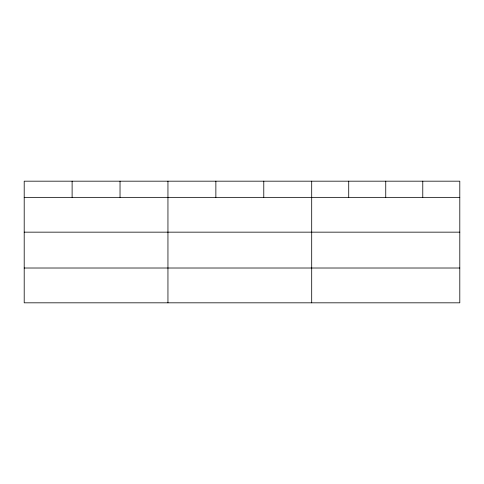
<?xml version="1.0" encoding="UTF-8"?>
<svg xmlns="http://www.w3.org/2000/svg" width="484" height="484" viewBox="0 0 484 484"><rect width="100%" height="100%" fill="white"/><g stroke="black" fill="none" stroke-linecap="round" stroke-linejoin="round"><path stroke-width="0.73" d="M459.8 232.157L459.8 181.179L24.2 181.179L24.2 302.821L459.8 302.821L459.8 232.157L24.2 232.157M24.2 197.357L459.8 197.357M24.2 268.015L459.8 268.015M422.774 181.179L422.774 197.357M385.748 181.179L385.748 197.357M348.722 181.179L348.722 197.357M311.696 181.179L311.696 302.821M263.78 181.179L263.78 197.357M215.864 181.179L215.864 197.357M167.948 181.179L167.948 302.821M120.032 181.179L120.032 197.357M72.116 181.179L72.116 197.357"/></g></svg>
